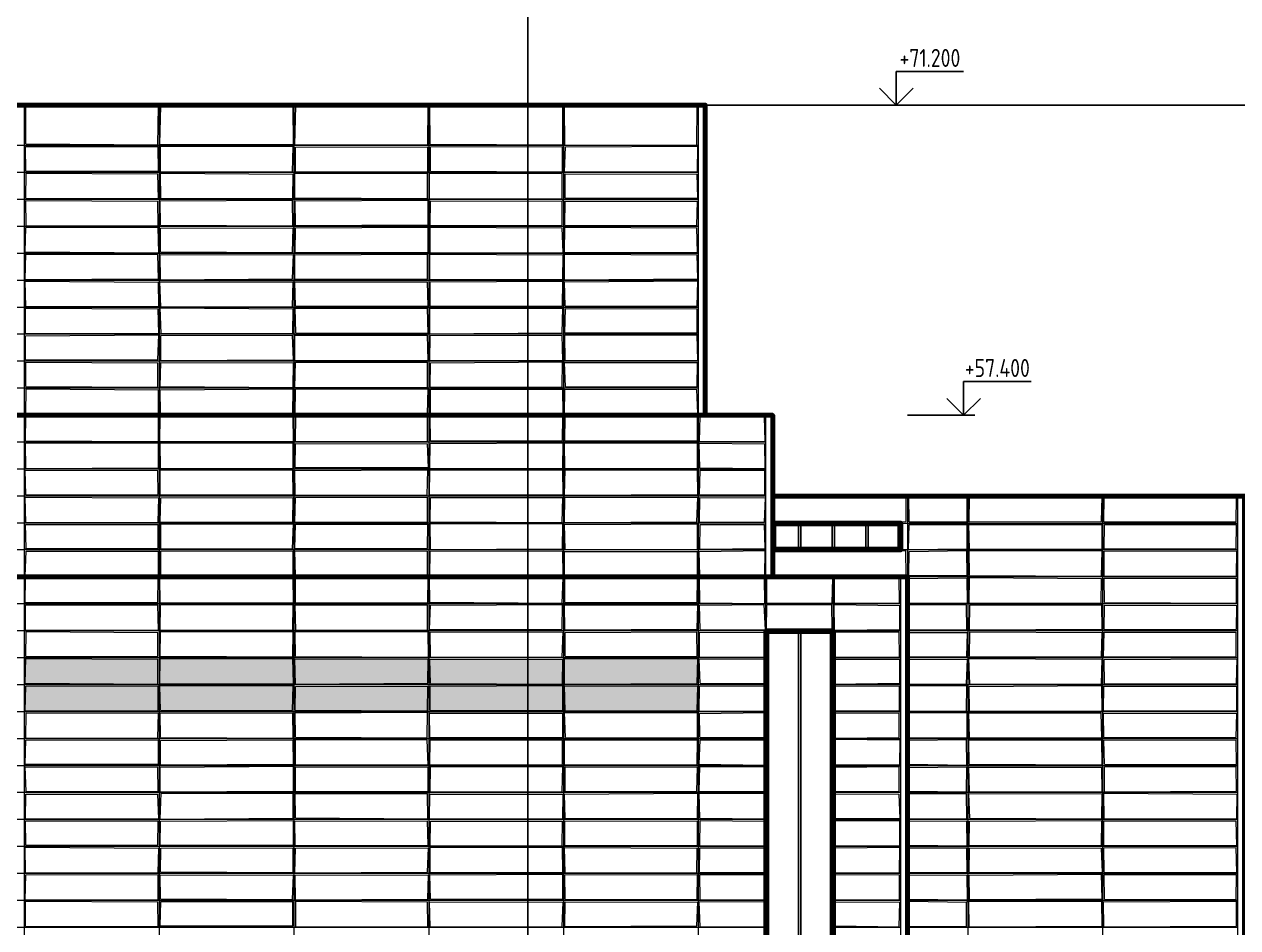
# Model space of a CAD drawing. Extents: x -50000 to 1632000, y -47600 to 308800.
# Drawn here: x 263987 to 318000, y 34587 to 74800 of the extents above; entities that cross this region are included whole.
import ezdxf
from ezdxf.enums import TextEntityAlignment as Align

# ---------------------------------------------------------------- set-up
doc = ezdxf.new("R2010")
doc.units = 0
doc.header["$MEASUREMENT"] = 0
doc.layers.get('Defpoints').update_dxf_attribs({"color": 6})
doc.layers.add('2', color=7, linetype='Continuous')
doc.styles.get("Standard").update_dxf_attribs({"font": 'isocpeur.ttf'})

msp = doc.modelspace()

# ---------------------------------------------------------------- hatches: boundary and pattern name
at = {"layer": '2', "linetype": 'Continuous'}
h = msp.add_hatch(color=251, dxfattribs=at)
h.dxf.hatch_style = 1
h.paths.add_polyline_path([(269927.4, 46534.4), (264050, 46572.5), (264034.2, 45465.4), (269928.1, 45431)])
h = msp.add_hatch(color=251, dxfattribs=at)
h.dxf.hatch_style = 1
h.paths.add_polyline_path([(275947.8, 46569.9), (270037.5, 46572.4), (270028, 45452.2), (275972.3, 45445)])
h = msp.add_hatch(color=251, dxfattribs=at)
h.dxf.hatch_style = 1
h.paths.add_polyline_path([(281961.6, 46561.1), (276034.5, 46541), (276060.4, 45427.8), (281954.8, 45470.8)])
h = msp.add_hatch(color=251, dxfattribs=at)
h.dxf.hatch_style = 1
h.paths.add_polyline_path([(287961.2, 46535.2), (282046.3, 46526), (282067.9, 45458.7), (287941.5, 45431.5)])
h = msp.add_hatch(color=251, dxfattribs=at)
h.dxf.hatch_style = 1
h.paths.add_polyline_path([(293972.8, 46572.2), (288026.3, 46558.4), (288029.2, 45426), (293939.2, 45461.5)])
h = msp.add_hatch(color=251, dxfattribs=at)
h.dxf.hatch_style = 1
h.paths.add_polyline_path([(287954, 45370.8), (282060.7, 45334.6), (282054.3, 44272.1), (287963.3, 44256.6)])
h = msp.add_hatch(color=251, dxfattribs=at)
h.dxf.hatch_style = 1
h.paths.add_polyline_path([(269950.4, 45347.2), (264051.5, 45332.7), (264025.8, 44247.2), (269941.3, 44255.9)])
h = msp.add_hatch(color=251, dxfattribs=at)
h.dxf.hatch_style = 1
h.paths.add_polyline_path([(275962.3, 45362.3), (270026.2, 45361.1), (270051.3, 44269.3), (275928, 44261.4)])
h = msp.add_hatch(color=251, dxfattribs=at)
h.dxf.hatch_style = 1
h.paths.add_polyline_path([(281946.6, 45342.8), (276053.5, 45330.5), (276052.4, 44268.3), (281932.9, 44236.9)])
h = msp.add_hatch(color=251, dxfattribs=at)
h.dxf.hatch_style = 1
h.paths.add_polyline_path([(293966.3, 45340.8), (288038.9, 45358.8), (288067.9, 44246.6), (293932.1, 44256.7)])

# ---------------------------------------------------------------- linework, layer by layer
for p, q in [((302800, 72700), (305800, 72700)), ((302800, 72700), (302800, 71200)), ((302050, 71950), (302800, 71200)), ((302800, 71200), (303550, 71950)), ((294300, 71200), (294300, 57400)), ((300300, 71200), (303300, 71200)), ((305800, 58900), (308800, 58900)), ((305800, 58900), (305800, 57400)), ((305050, 58150), (305800, 57400)), ((305800, 57400), (306550, 58150)), ((303300, 57400), (306300, 57400))]:
    msp.add_line(p, q, dxfattribs=at)
at = {"layer": '2', "color": 8, "linetype": 'Continuous', "lineweight": 13}
for p, q in [((294000, 71200), (234000, 71200)), ((264000, 1000), (264000, 71200)), ((270000, 15400), (270000, 71200)), ((276000, 15400), (276000, 71200)), ((282000, 71200), (282000, 15400)), ((288000, 15400), (288000, 71200)), ((294000, 15400), (294000, 71200)), ((294000, 69400), (150000, 69400)), ((294000, 68200), (150000, 68200)), ((294000, 67000), (150000, 67000)), ((294000, 65800), (234336.3, 65800)), ((294000, 64600), (234300, 64600)), ((294000, 63400), (234300, 63400)), ((294000, 62200), (234300, 62200)), ((294000, 61000), (234300, 61000)), ((294000, 59800), (234300, 59800)), ((294000, 58600), (234300, 58600)), ((297000, 11800), (297000, 57400)), ((297000, 56200), (240300, 56200)), ((297000, 55000), (240300, 55000)), ((297000, 53800), (240300, 53800)), ((303300, 53800), (303300, 50200)), ((318000, 53800), (303300, 53800)), ((306000, 1000), (306000, 53800)), ((312000, 1000), (312000, 53800)), ((318000, 1000), (318000, 53800)), ((297000, 52600), (240300, 52600)), ((303000, 52600), (318000, 52600)), ((297000, 51400), (240300, 51400)), ((318000, 51400), (303000, 51400)), ((303000, 50200), (141000, 50200)), ((300000, 11800), (300000, 50200)), ((303000, 11800), (303000, 50200)), ((318000, 50200), (303300, 50200)), ((303000, 49000), (150000, 49000)), ((318000, 49000), (303300, 49000)), ((303000, 47800), (150000, 47800)), ((318000, 47800), (303300, 47800)), ((297000, 46600), (150000, 46600)), ((303000, 46600), (300000, 46600)), ((318000, 46600), (303300, 46600)), ((297000, 45400), (150000, 45400)), ((303000, 45400), (300000, 45400)), ((318000, 45400), (303300, 45400)), ((297000, 44200), (150000, 44200)), ((303000, 44200), (300000, 44200)), ((318000, 44200), (303300, 44200)), ((297000, 43000), (150000, 43000)), ((303000, 43000), (300000, 43000)), ((318000, 43000), (303300, 43000)), ((297000, 41800), (150000, 41800)), ((300000, 41800), (303000, 41800)), ((318000, 41800), (303300, 41800)), ((297000, 40600), (150000, 40600)), ((303000, 40600), (300000, 40600)), ((318000, 40600), (303300, 40600)), ((297000, 39400), (150000, 39400)), ((303000, 39400), (300000, 39400)), ((318000, 39400), (303300, 39400)), ((297000, 38200), (150000, 38200)), ((303000, 38200), (300000, 38200)), ((318000, 38200), (303300, 38200)), ((297000, 37000), (150000, 37000)), ((303000, 37000), (300000, 37000)), ((318000, 37000), (303300, 37000)), ((297000, 35800), (150000, 35800)), ((303000, 35800), (300000, 35800)), ((318000, 35800), (303300, 35800)), ((297000, 34600), (150000, 34600)), ((303000, 34600), (300000, 34600)), ((318000, 34600), (303300, 34600))]:
    msp.add_line(p, q, dxfattribs=at)
at = {"layer": '2', "color": 8, "linetype": 'Continuous', "lineweight": 9}
for p, q in [((264053.6, 71134.6), (269966, 71161.5)), ((264054.9, 69472.6), (264053.6, 71134.6)), ((269934.3, 69430), (269966, 71161.5)), ((270027.9, 69459.3), (270071.3, 71170.2)), ((270071.3, 71170.2), (275960.9, 71147.6)), ((275968.7, 69451.3), (275960.9, 71147.6)), ((276035.1, 69437.2), (276068.3, 71165.6)), ((276068.3, 71165.6), (281968.5, 71161.9)), ((281947.9, 69446.2), (281968.5, 71161.9)), ((282043.8, 71137.5), (287964.8, 71156.5)), ((282051.4, 69470.2), (282043.8, 71137.5)), ((287961.6, 69437.6), (287964.8, 71156.5)), ((288030.2, 71139.4), (293945.2, 71165.1)), ((288048.6, 69427.9), (288030.2, 71139.4)), ((293926.2, 69426.3), (293945.2, 71165.1)), ((264038.7, 69353), (269953.3, 69366.4)), ((264055.7, 68263), (264038.7, 69353)), ((264054.9, 69472.6), (269934.3, 69430)), ((269964.6, 68269.9), (269953.3, 69366.4)), ((270027.9, 69459.3), (275968.7, 69451.3)), ((270049.9, 69370.6), (275961.4, 69365.8)), ((270053.7, 68233.3), (270049.9, 69370.6)), ((275929.1, 68236.8), (275961.4, 69365.8)), ((276035.1, 69437.2), (281947.9, 69446.2)), ((276057.5, 68245.2), (276061.5, 69335.2)), ((276061.5, 69335.2), (281943.2, 69345)), ((281954.6, 68234), (281943.2, 69345)), ((282051.4, 69470.2), (287961.6, 69437.6)), ((282064.6, 69339.8), (287950.2, 69358.2)), ((282068.1, 68257.5), (282064.6, 69339.8)), ((287937.9, 68231.4), (287950.2, 69358.2)), ((288037.4, 68232.7), (288073.1, 69347.4)), ((288048.6, 69427.9), (293926.2, 69426.3)), ((288073.1, 69347.4), (293971.9, 69373.3)), ((293949, 68225.5), (293971.9, 69373.3)), ((264052.5, 67066.7), (264068.9, 68174.2)), ((264055.7, 68263), (269964.6, 68269.9)), ((264068.9, 68174.2), (269939.1, 68141.7)), ((269966.7, 67049.9), (269939.1, 68141.7)), ((270053.3, 68171.7), (275955.1, 68128.1)), ((270064.8, 67049.2), (270053.3, 68171.7)), ((270053.7, 68233.3), (275929.1, 68236.8)), ((275937.7, 67039.7), (275955.1, 68128.1)), ((276032, 68150.7), (281930, 68174.1)), ((276032.6, 67068.7), (276032, 68150.7)), ((276057.5, 68245.2), (281954.6, 68234)), ((281942.5, 67045.3), (281930, 68174.1)), ((282025.3, 68157.9), (287935.8, 68167)), ((282027.1, 67032.1), (282025.3, 68157.9)), ((282068.1, 68257.5), (287937.9, 68231.4)), ((287933, 67044.7), (287935.8, 68167)), ((288037.4, 68232.7), (293949, 68225.5)), ((288066.3, 67056.8), (288068.1, 68145.9)), ((288068.1, 68145.9), (293941.5, 68126.8)), ((293964.4, 67068.9), (293941.5, 68126.8)), ((264052.5, 67066.7), (269966.7, 67049.9)), ((270064.8, 67049.2), (275937.7, 67039.7)), ((276032.6, 67068.7), (281942.5, 67045.3)), ((282027.1, 67032.1), (287933, 67044.7)), ((288000, 67000), (287928.8, 66926.4)), ((288066.3, 67056.8), (293964.4, 67068.9)), ((264053.9, 66952.2), (269933.9, 66928.8)), ((264064.4, 65836.9), (264053.9, 66952.2)), ((269953.1, 65829.5), (269933.9, 66928.8)), ((270037.6, 66941.9), (275927.5, 66964.1)), ((270051.8, 65851.3), (270037.6, 66941.9)), ((275938.4, 65826.4), (275927.5, 66964.1)), ((276043, 66946.1), (281964.8, 66969.1)), ((276060, 65840.2), (276043, 66946.1)), ((281969.3, 65874.4), (281964.8, 66969.1)), ((282051.5, 65842.6), (282069, 66943.1)), ((282069, 66943.1), (287928.8, 66926.4)), ((287925.3, 65863.3), (287928.8, 66926.4)), ((288044, 65853.7), (288067.3, 66926.1)), ((288067.3, 66926.1), (293960.5, 66930.1)), ((293929.5, 65849.5), (293960.5, 66930.1)), ((264033.8, 64672), (264056.8, 65760)), ((264056.8, 65760), (269942.4, 65770.7)), ((264064.4, 65836.9), (269953.1, 65829.5)), ((269972.7, 64629.6), (269942.4, 65770.7)), ((270047.6, 64664.2), (270052.7, 65731)), ((270051.8, 65851.3), (275938.4, 65826.4)), ((270052.7, 65731), (275962.3, 65740.9)), ((275927.2, 64648.2), (275962.3, 65740.9)), ((276049.9, 64635.2), (276059.1, 65744.1)), ((276059.1, 65744.1), (281971.6, 65762.5)), ((276060, 65840.2), (281969.3, 65874.4)), ((281964.6, 64637.9), (281971.6, 65762.5)), ((282047.6, 64631.8), (282053.1, 65774.2)), ((282051.5, 65842.6), (287925.3, 65863.3)), ((282053.1, 65774.2), (287927.7, 65740.8)), ((287970.1, 64641.4), (287927.7, 65740.8)), ((288034.8, 64637.6), (288054.4, 65772)), ((288044, 65853.7), (293929.5, 65849.5)), ((288054.4, 65772), (293927.4, 65744.9)), ((293946.3, 64645.3), (293927.4, 65744.9)), ((264025.1, 63434.4), (264054.2, 64571.1)), ((264033.8, 64672), (269972.7, 64629.6)), ((264054.2, 64571.1), (269927, 64558.9)), ((269960.5, 63465.8), (269927, 64558.9)), ((270034.3, 64535.1), (275964.4, 64549.8)), ((270056.9, 63427.8), (270034.3, 64535.1)), ((270047.6, 64664.2), (275927.2, 64648.2)), ((275934, 63467.7), (275964.4, 64549.8)), ((276028.2, 64539.5), (281938.5, 64562.4)), ((276030.6, 63460.9), (276028.2, 64539.5)), ((276049.9, 64635.2), (281964.6, 64637.9)), ((281929.2, 63460.8), (281938.5, 64562.4)), ((282032.4, 63440.7), (282034, 64567.3)), ((282034, 64567.3), (287967.3, 64544.8)), ((282047.6, 64631.8), (287970.1, 64641.4)), ((287952.4, 63434.2), (287967.3, 64544.8)), ((288034.8, 64637.6), (293946.3, 64645.3)), ((288038, 64563.6), (293944.2, 64536.6)), ((288040, 63426.5), (288038, 64563.6)), ((293971.4, 63462.6), (293944.2, 64536.6)), ((264025.1, 63434.4), (269960.5, 63465.8)), ((264031.9, 63368.3), (269962.9, 63325.7)), ((264055.2, 62243.2), (264031.9, 63368.3)), ((269975, 62253), (269962.9, 63325.7)), ((270028, 63328.5), (275954.1, 63331.9)), ((270068.8, 62229.2), (270028, 63328.5)), ((270056.9, 63427.8), (275934, 63467.7)), ((275927.1, 62239.9), (275954.1, 63331.9)), ((276030.6, 63460.9), (281929.2, 63460.8)), ((276031.6, 63337.1), (281933.8, 63342.5)), ((276060.9, 62248.3), (276031.6, 63337.1)), ((281972.1, 62258.1), (281933.8, 63342.5)), ((282032.4, 63440.7), (287952.4, 63434.2)), ((282049.8, 63334.2), (287957, 63371.2)), ((282050.5, 62248.4), (282049.8, 63334.2)), ((287942.7, 62253.8), (287957, 63371.2)), ((288032.8, 63328.9), (293974.8, 63374.2)), ((288062.3, 62262.8), (288032.8, 63328.9)), ((288040, 63426.5), (293971.4, 63462.6)), ((293938.3, 62258), (293974.8, 63374.2)), ((264035.9, 61049.3), (264047.9, 62158.7)), ((264047.9, 62158.7), (269941.7, 62134.7)), ((264055.2, 62243.2), (269975, 62253)), ((269971.1, 61035.6), (269941.7, 62134.7)), ((270040.8, 62174.1), (275956.1, 62134.7)), ((270073.8, 61030), (270040.8, 62174.1)), ((270068.8, 62229.2), (275927.1, 62239.9)), ((275940.3, 61055.3), (275956.1, 62134.7)), ((276039, 62170.1), (281940.6, 62167.7)), ((276074.7, 61063.8), (276039, 62170.1)), ((276060.9, 62248.3), (281972.1, 62258.1)), ((281964.5, 61056.2), (281940.6, 62167.7)), ((282034.5, 62162.3), (287956.8, 62168.5)), ((282039.2, 61027.4), (282034.5, 62162.3)), ((282050.5, 62248.4), (287942.7, 62253.8)), ((287926.8, 61059.8), (287956.8, 62168.5)), ((288051.9, 61067), (288071.6, 62142.8)), ((288062.3, 62262.8), (293938.3, 62258)), ((288071.6, 62142.8), (293936.9, 62129.1)), ((293931.5, 61067.6), (293936.9, 62129.1)), ((264035.9, 61049.3), (269971.1, 61035.6)), ((270073.8, 61030), (275940.3, 61055.3)), ((276074.7, 61063.8), (281964.5, 61056.2)), ((282039.2, 61027.4), (287926.8, 61059.8)), ((288051.9, 61067), (293931.5, 61067.6)), ((264043.4, 59862.8), (264045.1, 60935.2)), ((264045.1, 60935.2), (269971.6, 60973.5)), ((269938.3, 59860.1), (269971.6, 60973.5)), ((270058.7, 59833.7), (270072.2, 60949.1)), ((270072.2, 60949.1), (275930.7, 60960.2)), ((275970.4, 59857), (275930.7, 60960.2)), ((276031.6, 59843.2), (276031.7, 60961.6)), ((276031.7, 60961.6), (281942.7, 60955.3)), ((281962.1, 59840.2), (281942.7, 60955.3)), ((282041.8, 59836.1), (282060.2, 60950.7)), ((282060.2, 60950.7), (287933.5, 60956.4)), ((287953.7, 59830.9), (287933.5, 60956.4)), ((288044.6, 60963.4), (293943.9, 60973.2)), ((288063.9, 59840.2), (288044.6, 60963.4)), ((293961.5, 59829.7), (293943.9, 60973.2)), ((264043.4, 59862.8), (269938.3, 59860.1)), ((264051.1, 58670.5), (264055.5, 59761.2)), ((264055.5, 59761.2), (269933, 59736.9)), ((269927.9, 58645.9), (269933, 59736.9)), ((270031.1, 58671.1), (270071.4, 59749.9)), ((270058.7, 59833.7), (275970.4, 59857)), ((270071.4, 59749.9), (275966.6, 59728)), ((275955.8, 58628.9), (275966.6, 59728)), ((276029.1, 58644.7), (276061.7, 59755.8)), ((276031.6, 59843.2), (281962.1, 59840.2)), ((276061.7, 59755.8), (281928.3, 59756)), ((281938.4, 58639), (281928.3, 59756)), ((282041.8, 59836.1), (287953.7, 59830.9)), ((282060.9, 58663.8), (282065.9, 59725.5)), ((282065.9, 59725.5), (287948.5, 59768)), ((287931.4, 58652), (287948.5, 59768)), ((288038.1, 59741.4), (293960, 59747.4)), ((288070.8, 58656.5), (288038.1, 59741.4)), ((288063.9, 59840.2), (293961.5, 59829.7)), ((293940.3, 58655.7), (293960, 59747.4)), ((264051.1, 58670.5), (269927.9, 58645.9)), ((264062.8, 57465.6), (264071.7, 58573.3)), ((264071.7, 58573.3), (269961.6, 58531.7)), ((269966.5, 57435.1), (269961.6, 58531.7)), ((270031.1, 58671.1), (275955.8, 58628.9)), ((270042.4, 58529.8), (275957.5, 58572.1)), ((270047.5, 57469.3), (270042.4, 58529.8)), ((275937.8, 57464.5), (275957.5, 58572.1)), ((276029.1, 58644.7), (281938.4, 58639)), ((276052.6, 57427.2), (276055.6, 58557.4)), ((276055.6, 58557.4), (281967.6, 58573.5)), ((281934, 57454.1), (281967.6, 58573.5)), ((282060.9, 58663.8), (287931.4, 58652)), ((282064.2, 57443.4), (282071.3, 58555.3)), ((282071.3, 58555.3), (287960.4, 58556.1)), ((287967.6, 57462.4), (287960.4, 58556.1)), ((288039.4, 57435.9), (288054.5, 58551.5)), ((288054.5, 58551.5), (293928.1, 58540.7)), ((288070.8, 58656.5), (293940.3, 58655.7)), ((293973, 57474.9), (293928.1, 58540.7)), ((264044.6, 56256), (264064.2, 57365.6)), ((264062.8, 57465.6), (269966.5, 57435.1)), ((264064.2, 57365.6), (269958.7, 57339.1)), ((269959.1, 56234.8), (269958.7, 57339.1)), ((270028.7, 56234.1), (270034.8, 57344)), ((270034.8, 57344), (275958.4, 57354.5)), ((270047.5, 57469.3), (275937.8, 57464.5)), ((275964.5, 56249.8), (275958.4, 57354.5)), ((276052.6, 57427.2), (281934, 57454.1)), ((276066.8, 56233.4), (276074, 57364.5)), ((276074, 57364.5), (281941, 57338.1)), ((281937.2, 56242), (281941, 57338.1)), ((282059.6, 57349.8), (287965.8, 57339.3)), ((282063.1, 56264.7), (282059.6, 57349.8)), ((282064.2, 57443.4), (287967.6, 57462.4)), ((287940.1, 56268.4), (287965.8, 57339.3)), ((288039.4, 57435.9), (293973, 57474.9)), ((288041.5, 56265.2), (288063.2, 57342.7)), ((288063.2, 57342.7), (293952.9, 57338.1)), ((293956.6, 56255.4), (293952.9, 57338.1)), ((294044.6, 56234.4), (294072.2, 57360.2)), ((294072.2, 57360.2), (296941.6, 57333.5)), ((296968.7, 56246.4), (296941.6, 57333.5)), ((264044.6, 56256), (269959.1, 56234.8)), ((270028.7, 56234.1), (275964.5, 56249.8)), ((276066.8, 56233.4), (281937.2, 56242)), ((282063.1, 56264.7), (287940.1, 56268.4)), ((288041.5, 56265.2), (293956.6, 56255.4)), ((294044.6, 56234.4), (296968.7, 56246.4)), ((264042.5, 56152.6), (269960.3, 56172.4)), ((264060.9, 55025.5), (264042.5, 56152.6)), ((269961, 55064.5), (269960.3, 56172.4)), ((270034.2, 56158.2), (275950.4, 56166.9)), ((270046.4, 55025.3), (270034.2, 56158.2)), ((275958.3, 55036.4), (275950.4, 56166.9)), ((276042.2, 55072.9), (276062, 56137.4)), ((276062, 56137.4), (281938.4, 56125.4)), ((281972.9, 55064.8), (281938.4, 56125.4)), ((282046.3, 55041.8), (282047.3, 56136.2)), ((282047.3, 56136.2), (287969.6, 56164.5)), ((287953.9, 55034.2), (287969.6, 56164.5)), ((288037.1, 56157.2), (293948.4, 56166.4)), ((288053.7, 55026.3), (288037.1, 56157.2)), ((293948.9, 55040.6), (293948.4, 56166.4)), ((294034.2, 56161.5), (296947.5, 56130.6)), ((294060.2, 55051.5), (294034.2, 56161.5)), ((296966.4, 55026.7), (296947.5, 56130.6)), ((264031.8, 54958.2), (269938.5, 54931.6)), ((264057.2, 53849.8), (264031.8, 54958.2)), ((264060.9, 55025.5), (269961, 55064.5)), ((269944.8, 53868), (269938.5, 54931.6)), ((270033.2, 54971.9), (275946.4, 54946.7)), ((270034.4, 53854.7), (270033.2, 54971.9)), ((270046.4, 55025.3), (275958.3, 55036.4)), ((275962.1, 53851.4), (275946.4, 54946.7)), ((276034.6, 54939.5), (281954.9, 54972.9)), ((276046.2, 53847.9), (276034.6, 54939.5)), ((276042.2, 55072.9), (281972.9, 55064.8)), ((281927.3, 53841.2), (281954.9, 54972.9)), ((282030.8, 53852.8), (282041, 54947.6)), ((282041, 54947.6), (287960.6, 54962.8)), ((282046.3, 55041.8), (287953.9, 55034.2)), ((287968.4, 53864.9), (287960.6, 54962.8)), ((288035.3, 53836.4), (288061.8, 54970.1)), ((288053.7, 55026.3), (293948.9, 55040.6)), ((288061.8, 54970.1), (293951, 54970.6)), ((293966.8, 53864.2), (293951, 54970.6)), ((294045.7, 53864.6), (294066.2, 54957)), ((294060.2, 55051.5), (296966.4, 55026.7)), ((294066.2, 54957), (296955.8, 54949.5)), ((296952, 53860.6), (296955.8, 54949.5)), ((264031.9, 53753.4), (269971, 53727.4)), ((264053.2, 52626.8), (264031.9, 53753.4)), ((264057.2, 53849.8), (269944.8, 53868)), ((269941, 52639.8), (269971, 53727.4)), ((270034.4, 53854.7), (275962.1, 53851.4)), ((270035.7, 52654.7), (270063.5, 53727)), ((270063.5, 53727), (275961.6, 53740.2)), ((275948.1, 52640.6), (275961.6, 53740.2)), ((276035, 52640.6), (276064.8, 53730.3)), ((276046.2, 53847.9), (281927.3, 53841.2)), ((276064.8, 53730.3), (281928.5, 53757.6)), ((281935.4, 52637.1), (281928.5, 53757.6)), ((282030.8, 53852.8), (287968.4, 53864.9)), ((282048.5, 52652.1), (282069.3, 53730.6)), ((282069.3, 53730.6), (287960.6, 53733)), ((287935, 52631.1), (287960.6, 53733)), ((288026.5, 52625.2), (288042.1, 53755.3)), ((288035.3, 53836.4), (293966.8, 53864.2)), ((288042.1, 53755.3), (293961.4, 53729.9)), ((293927.8, 52652), (293961.4, 53729.9)), ((294037.8, 52636.7), (294059.6, 53737.2)), ((294045.7, 53864.6), (296952, 53860.6)), ((294059.6, 53737.2), (296974.4, 53726.2)), ((296936.6, 52646.3), (296974.4, 53726.2)), ((297347.2, 53772.3), (303244.1, 53753.5)), ((303239.7, 52671.8), (303244.1, 53753.5)), ((303360.6, 53764.7), (305957.1, 53750.1)), ((303368.6, 52660.3), (303360.6, 53764.7)), ((305963.8, 52649.1), (305957.1, 53750.1)), ((306044.8, 52654.9), (306067.8, 53768.9)), ((306067.8, 53768.9), (311959.1, 53769.9)), ((311933.9, 52674.3), (311959.1, 53769.9)), ((312046.4, 52660.2), (312062.2, 53767.1)), ((312062.2, 53767.1), (317944.4, 53734.7)), ((317936.8, 52646.7), (317944.4, 53734.7)), ((264044.2, 52538.9), (269942.6, 52533.9)), ((264074.5, 51474.5), (264044.2, 52538.9)), ((264053.2, 52626.8), (269941, 52639.8)), ((269952.2, 51461.3), (269942.6, 52533.9)), ((270035.7, 52654.7), (275948.1, 52640.6)), ((270064.6, 51445.5), (270067.4, 52569.7)), ((270067.4, 52569.7), (275973.7, 52566.2)), ((275929.6, 51457), (275973.7, 52566.2)), ((276034.7, 51466.4), (276066.4, 52544.1)), ((276035, 52640.6), (281935.4, 52637.1)), ((276066.4, 52544.1), (281946.7, 52549.6)), ((281929.9, 51461.5), (281946.7, 52549.6)), ((282048.5, 52652.1), (287935, 52631.1)), ((282058.7, 52572.4), (287960.4, 52564)), ((282067.9, 51425.3), (282058.7, 52572.4)), ((287942.7, 51452.7), (287960.4, 52564)), ((288026.5, 52625.2), (293927.8, 52652)), ((288038.2, 52533.6), (293959.7, 52567.6)), ((288070.6, 51425.4), (288038.2, 52533.6)), ((293955.1, 51427.9), (293959.7, 52567.6)), ((294037.8, 52636.7), (296936.6, 52646.3)), ((294058.7, 51441), (294067.7, 52539.5)), ((294067.7, 52539.5), (296932.1, 52533)), ((296960.4, 51459.7), (296932.1, 52533)), ((297336, 52631.3), (303239.7, 52671.8)), ((303343.6, 51427.9), (303368.7, 52528.1)), ((303368.6, 52660.3), (305963.8, 52649.1)), ((303368.7, 52528.1), (305956.7, 52541.2)), ((305950.2, 51452.4), (305956.7, 52541.2)), ((306032.5, 52533.9), (311963.8, 52531.8)), ((306067.2, 51437.9), (306032.5, 52533.9)), ((306044.8, 52654.9), (311933.9, 52674.3)), ((311972.8, 51435.3), (311963.8, 52531.8)), ((312046.4, 52660.2), (317936.8, 52646.7)), ((312062.2, 51444.4), (312065.4, 52535.1)), ((312065.4, 52535.1), (317946.1, 52527.6)), ((317930.2, 51457.6), (317946.1, 52527.6)), ((264000, 51400), (264074.5, 51474.5)), ((264033.1, 50239.8), (264066.3, 51348.9)), ((264066.3, 51348.9), (269955.4, 51346.5)), ((264074.5, 51474.5), (269952.2, 51461.3)), ((269968.7, 50272.3), (269955.4, 51346.5)), ((270064.6, 51445.5), (275929.6, 51457)), ((270065.5, 51353.6), (275949.4, 51360.7)), ((270070.2, 50258.6), (270065.5, 51353.6)), ((275950.1, 50271.2), (275949.4, 51360.7)), ((276027.8, 51368.9), (281938.3, 51353.8)), ((276060.7, 50249.5), (276027.8, 51368.9)), ((276034.7, 51466.4), (281929.9, 51461.5)), ((281932.3, 50253.3), (281938.3, 51353.8)), ((282037, 50236.1), (282050.5, 51349.8)), ((282050.5, 51349.8), (287957.8, 51360.3)), ((282067.9, 51425.3), (287942.7, 51452.7)), ((287969.4, 50246.6), (287957.8, 51360.3)), ((288035.7, 50273.2), (288039.3, 51328.6)), ((288039.3, 51328.6), (293949.7, 51330.5)), ((288070.6, 51425.4), (293955.1, 51427.9)), ((293959.1, 50259.9), (293949.7, 51330.5)), ((294033.4, 51336.8), (296962.6, 51374.9)), ((294055.1, 50247.4), (294033.4, 51336.8)), ((294058.7, 51441), (296960.4, 51459.7)), ((296950.6, 50248.8), (296962.6, 51374.9)), ((297360.6, 51340.7), (303230.9, 51374.5)), ((303239.4, 50253.3), (303230.9, 51374.5)), ((303343.6, 51427.9), (305950.2, 51452.4)), ((303362, 50259.3), (303370.7, 51329.9)), ((303370.7, 51329.9), (305945.6, 51370.6)), ((305952.4, 50271.2), (305945.6, 51370.6)), ((306052.1, 51372), (311970.2, 51357.6)), ((306054.9, 50265.3), (306052.1, 51372)), ((306067.2, 51437.9), (311972.8, 51435.3)), ((311941.4, 50229.3), (311970.2, 51357.6)), ((312058.1, 50231.9), (312061.3, 51354.9)), ((312061.3, 51354.9), (317959.8, 51360.3)), ((312062.2, 51444.4), (317930.2, 51457.6)), ((317945.4, 50255.3), (317959.8, 51360.3)), ((264033.1, 50239.8), (269968.7, 50272.3)), ((270070.2, 50258.6), (275950.1, 50271.2)), ((276060.7, 50249.5), (281932.3, 50253.3)), ((282037, 50236.1), (287969.4, 50246.6)), ((288035.7, 50273.2), (293959.1, 50259.9)), ((294055.1, 50247.4), (296950.6, 50248.8)), ((297356.8, 50236.7), (303239.4, 50253.3)), ((303362, 50259.3), (305952.4, 50271.2)), ((306054.9, 50265.3), (311941.4, 50229.3)), ((312058.1, 50231.9), (317945.4, 50255.3)), ((264033, 49069.3), (264047.8, 50127.6)), ((264047.8, 50127.6), (269952.7, 50155)), ((269939.7, 49069.1), (269952.7, 50155)), ((270027.1, 50162), (275950.7, 50171.9)), ((270040.3, 49044), (270027.1, 50162)), ((275967.8, 49059), (275950.7, 50171.9)), ((276052.8, 50136.6), (281958.4, 50169.4)), ((276054.2, 49052.5), (276052.8, 50136.6)), ((281952.4, 49065.2), (281958.4, 50169.4)), ((282026.2, 50160.3), (287968.2, 50156)), ((282042.1, 49073.5), (282026.2, 50160.3)), ((287933.8, 49039.9), (287968.2, 50156)), ((288046.5, 49064.4), (288049.9, 50164.8)), ((288049.9, 50164.8), (293949.1, 50164)), ((293936.3, 49069.3), (293949.1, 50164)), ((294035.3, 50167.5), (296930.5, 50171.3)), ((294059.2, 49052.8), (294035.3, 50167.5)), ((296945.6, 49025.7), (296930.5, 50171.3)), ((297038.9, 50132.3), (299970.8, 50161.9)), ((297045.3, 49042.4), (297038.9, 50132.3)), ((299942.7, 49040.4), (299970.8, 50161.9)), ((300049.6, 49038.1), (300058.1, 50147.8)), ((300058.1, 50147.8), (302930.5, 50169.9)), ((302946.8, 49027.2), (302930.5, 50169.9)), ((303344.4, 50133.6), (305955.6, 50155.2)), ((305969.5, 49035.8), (305955.6, 50155.2)), ((306043.7, 49051.6), (306065.6, 50172.1)), ((306065.6, 50172.1), (311942.6, 50137.9)), ((311926.3, 49032.5), (311942.6, 50137.9)), ((312054.3, 50139.6), (317946.2, 50153)), ((312068.6, 49069), (312054.3, 50139.6)), ((317940.9, 49036.5), (317946.2, 50153)), ((264033, 49069.3), (269939.7, 49069.1)), ((264039.9, 48960), (269937.2, 48960.6)), ((264045.8, 47845.3), (264039.9, 48960)), ((269967.5, 47833), (269937.2, 48960.6)), ((270032.2, 47828), (270046.5, 48959.3)), ((270040.3, 49044), (275967.8, 49059)), ((270046.5, 48959.3), (275955.6, 48972.4)), ((275937.4, 47840.9), (275955.6, 48972.4)), ((276050.5, 48952.1), (281936.3, 48963.8)), ((276072.3, 47835.4), (276050.5, 48952.1)), ((276054.2, 49052.5), (281952.4, 49065.2)), ((281933.1, 47841), (281936.3, 48963.8)), ((282031, 47861.9), (282068.3, 48949)), ((282042.1, 49073.5), (287933.8, 49039.9)), ((282068.3, 48949), (287945, 48970.6)), ((287933.8, 47873.3), (287945, 48970.6)), ((288032.8, 48963.9), (293968.7, 48965.1)), ((288042.9, 47839.4), (288032.8, 48963.9)), ((288046.5, 49064.4), (293936.3, 49069.3)), ((293931.5, 47873.1), (293968.7, 48965.1)), ((294035.9, 48939.4), (296926.4, 48973)), ((294071.7, 47865.5), (294035.9, 48939.4)), ((294059.2, 49052.8), (296945.6, 49025.7)), ((296974.6, 47850.3), (296926.4, 48973)), ((297031.7, 47848.9), (297037.4, 48962.5)), ((297037.4, 48962.5), (299937.7, 48967.1)), ((297045.3, 49042.4), (299942.7, 49040.4)), ((299941.8, 47873.2), (299937.7, 48967.1)), ((300030.3, 48971.9), (302954, 48929.7)), ((300058.3, 47838.3), (300030.3, 48971.9)), ((300049.6, 49038.1), (302946.8, 49027.2)), ((302957.9, 47868), (302954, 48929.7)), ((303347.8, 49028.3), (305969.5, 49035.8)), ((303371.4, 48972.4), (305928.7, 48953.1)), ((305947.3, 47839.9), (305928.7, 48953.1)), ((306043.7, 49051.6), (311926.3, 49032.5)), ((306056.4, 47846.7), (306070.6, 48965)), ((306070.6, 48965), (311949.5, 48951.9)), ((311970, 47869.9), (311949.5, 48951.9)), ((312062.2, 47866), (312066.4, 48941)), ((312066.4, 48941), (317958.3, 48936.9)), ((312068.6, 49069), (317940.9, 49036.5)), ((317942.7, 47868.9), (317958.3, 48936.9)), ((264045.8, 47845.3), (269967.5, 47833)), ((264063.7, 46659.6), (264066, 47766.4)), ((264066, 47766.4), (269936, 47728.8)), ((269938.9, 46670.8), (269936, 47728.8)), ((270030, 46670.7), (270054.4, 47774.7)), ((270032.2, 47828), (275937.4, 47840.9)), ((270054.4, 47774.7), (275954.7, 47755.5)), ((275941.6, 46641), (275954.7, 47755.5)), ((276044.1, 47760.2), (281963.9, 47772.4)), ((276061.6, 46665.1), (276044.1, 47760.2)), ((276072.3, 47835.4), (281933.1, 47841)), ((281973.1, 46631.5), (281963.9, 47772.4)), ((282031, 47861.9), (287933.8, 47873.3)), ((282048.3, 47736.6), (287970.9, 47757.2)), ((282061.8, 46633.6), (282048.3, 47736.6)), ((287927.7, 46626.4), (287970.9, 47757.2)), ((288042.9, 47839.4), (293931.5, 47873.1)), ((288058.7, 47726.4), (293925.8, 47763.7)), ((288062.9, 46674.1), (288058.7, 47726.4)), ((293937, 46658.5), (293925.8, 47763.7)), ((294000, 47800), (293931.5, 47873.1)), ((294038.2, 47742.8), (296926.5, 47732.6)), ((294047.1, 46635.3), (294038.2, 47742.8)), ((294071.7, 47865.5), (296974.6, 47850.3)), ((296945.5, 46636.4), (296926.5, 47732.6)), ((297031.7, 47848.9), (299941.8, 47873.2)), ((300057.4, 46634.1), (300062.7, 47753.9)), ((300058.3, 47838.3), (302957.9, 47868)), ((300062.7, 47753.9), (302935.8, 47752.9)), ((302941.2, 46634.1), (302935.8, 47752.9)), ((303342.3, 47734.9), (305974.1, 47733.9)), ((303352.8, 47868.1), (305947.3, 47839.9)), ((305937.9, 46647.1), (305974.1, 47733.9)), ((306056.4, 47846.7), (311970, 47869.9)), ((306065.3, 46662.6), (306069.2, 47753.8)), ((306069.2, 47753.8), (311968.7, 47725.4)), ((311935.4, 46650.3), (311968.7, 47725.4)), ((312031.3, 46644), (312047.8, 47741.4)), ((312047.8, 47741.4), (317927.1, 47744.1)), ((312062.2, 47866), (317942.7, 47868.9)), ((317933.9, 46644), (317927.1, 47744.1)), ((264063.7, 46659.6), (269938.9, 46670.8)), ((270030, 46670.7), (275941.6, 46641)), ((276061.6, 46665.1), (281973.1, 46631.5)), ((282061.8, 46633.6), (287927.7, 46626.4)), ((288062.9, 46674.1), (293937, 46658.5)), ((294032.3, 46534.9), (296964.2, 46562.1)), ((294074, 45466.5), (294032.3, 46534.9)), ((294047.1, 46635.3), (296945.5, 46636.4)), ((296965.8, 45454.6), (296964.2, 46562.1)), ((300025.1, 45428.3), (300072.1, 46547.4)), ((300057.4, 46634.1), (302941.2, 46634.1)), ((300072.1, 46547.4), (302961, 46544.2)), ((302963.6, 45469.6), (302961, 46544.2)), ((303370.1, 46530.6), (305968.9, 46536.4)), ((303371.1, 46664.1), (305937.9, 46647.1)), ((305930.3, 45448.6), (305968.9, 46536.4)), ((306035.7, 46568.2), (311970.3, 46537.7)), ((306072.2, 45445.9), (306035.7, 46568.2)), ((306065.3, 46662.6), (311935.4, 46650.3)), ((311930.1, 45435), (311970.3, 46537.7)), ((312031.3, 46644), (317933.9, 46644)), ((312057.4, 46526.7), (317969.7, 46554.2)), ((312068.1, 45449.2), (312057.4, 46526.7)), ((317948.6, 45437.2), (317969.7, 46554.2)), ((294074, 45466.5), (296965.8, 45454.6)), ((300025.1, 45428.3), (302963.6, 45469.6)), ((303366.1, 45427.6), (305930.3, 45448.6)), ((306072.2, 45445.9), (311930.1, 45435)), ((312068.1, 45449.2), (317948.6, 45437.2)), ((294025.9, 44228.8), (294037.5, 45344.4)), ((294037.5, 45344.4), (296925.7, 45348)), ((296933.9, 44227.2), (296925.7, 45348)), ((300033.4, 45344.2), (302939.5, 45361.3)), ((300055.8, 44236.6), (300033.4, 45344.2)), ((302946.3, 44247.2), (302939.5, 45361.3)), ((303369.9, 45350.2), (305936.7, 45366.7)), ((305930.5, 44228.8), (305936.7, 45366.7)), ((306044.3, 45330.2), (311951, 45364.6)), ((306061, 44227.3), (306044.3, 45330.2)), ((311960.8, 44225.5), (311951, 45364.6)), ((312030.5, 44243.2), (312040.7, 45340.4)), ((312040.7, 45340.4), (317966.2, 45335.6)), ((317957.7, 44242.5), (317966.2, 45335.6)), ((264054, 43028.5), (264066.2, 44158.7)), ((264066.2, 44158.7), (269959.7, 44138.1)), ((269936.5, 43033.2), (269959.7, 44138.1)), ((270031.3, 44132.3), (275939.5, 44155.5)), ((270049.3, 43053.6), (270031.3, 44132.3)), ((275955.9, 43027.3), (275939.5, 44155.5)), ((276043.3, 44158.2), (281934.4, 44174.5)), ((276061.7, 43073), (276043.3, 44158.2)), ((281925.8, 43037.7), (281934.4, 44174.5)), ((282028.3, 44138.6), (287961.9, 44143.5)), ((282033.4, 43064.4), (282028.3, 44138.6)), ((287954.1, 43058.2), (287961.9, 44143.5)), ((288040.4, 44166.6), (293959.1, 44157)), ((288074.3, 43053.1), (288040.4, 44166.6)), ((293956, 43041.1), (293959.1, 44157)), ((294025.9, 44228.8), (296933.9, 44227.2)), ((294039.2, 44128.6), (296945, 44168)), ((294054.2, 43067.7), (294039.2, 44128.6)), ((296938.3, 43052.4), (296945, 44168)), ((300032.9, 44143.7), (302933.1, 44149.9)), ((300072.4, 43026.9), (300032.9, 44143.7)), ((300055.8, 44236.6), (302946.3, 44247.2)), ((302926.3, 43049.7), (302933.1, 44149.9)), ((303351.3, 44226.1), (305930.5, 44228.8)), ((303357, 44150.7), (305954.3, 44163.8)), ((305953.9, 43043.1), (305954.3, 44163.8)), ((306027.7, 44155.1), (311926.9, 44147.6)), ((306057.8, 43034.9), (306027.7, 44155.1)), ((306061, 44227.3), (311960.8, 44225.5)), ((311950.8, 43055.3), (311926.9, 44147.6)), ((312027.5, 44128.1), (317955.1, 44132.7)), ((312032.9, 43055.2), (312027.5, 44128.1)), ((312030.5, 44243.2), (317957.7, 44242.5)), ((317936.3, 43047.4), (317955.1, 44132.7)), ((264032.5, 41865.6), (264062.5, 42934.1)), ((264054, 43028.5), (269936.5, 43033.2)), ((264062.5, 42934.1), (269960.6, 42943.8)), ((269962, 41864.8), (269960.6, 42943.8)), ((270047.1, 41831.4), (270056.6, 42925)), ((270049.3, 43053.6), (275955.9, 43027.3)), ((270056.6, 42925), (275959.8, 42954.8)), ((275967.5, 41863.2), (275959.8, 42954.8)), ((276061.4, 42965.5), (281925.4, 42945.9)), ((276061.6, 41840.5), (276061.4, 42965.5)), ((276061.7, 43073), (281925.8, 43037.7)), ((281960.3, 41838.5), (281925.4, 42945.9)), ((282033.4, 43064.4), (287954.1, 43058.2)), ((282038.9, 41843.5), (282057.7, 42951.7)), ((282057.7, 42951.7), (287943.9, 42948.3)), ((287952, 41852.2), (287943.9, 42948.3)), ((288029.1, 41836.8), (288032.7, 42948.5)), ((288032.7, 42948.5), (293948.8, 42951.2)), ((288074.3, 43053.1), (293956, 43041.1)), ((293934, 41850.8), (293948.8, 42951.2)), ((294033.6, 41862.4), (294072, 42948.2)), ((294054.2, 43067.7), (296938.3, 43052.4)), ((294072, 42948.2), (296968.4, 42954.8)), ((296939.1, 41829.7), (296968.4, 42954.8)), ((302968, 42931.1), (300031.4, 42957.9)), ((300031.4, 42957.9), (300072.1, 41856.4)), ((300072.4, 43026.9), (302926.3, 43049.7)), ((302961.6, 41836.3), (302968, 42931.1)), ((303345.3, 43033.4), (305953.9, 43043.1)), ((303361.6, 42940.7), (305930.8, 42967.3)), ((305939.3, 41829.2), (305930.8, 42967.3)), ((306029.3, 42950.7), (311946.3, 42945.8)), ((306043.2, 41867.2), (306029.3, 42950.7)), ((306057.8, 43034.9), (311950.8, 43055.3)), ((311960, 41836.8), (311946.3, 42945.8)), ((312032.9, 43055.2), (317936.3, 43047.4)), ((312039.7, 42930.1), (317930.8, 42946.1)), ((312072.6, 41865.8), (312039.7, 42930.1)), ((317945.9, 41847.7), (317930.8, 42946.1)), ((264027.2, 41749.5), (269933.6, 41734.1)), ((264071.2, 40645), (264027.2, 41749.5)), ((264032.5, 41865.6), (269962, 41864.8)), ((269941.8, 40643.9), (269933.6, 41734.1)), ((270031.3, 41737.5), (275971.6, 41773.2)), ((270041.7, 40629.3), (270031.3, 41737.5)), ((270047.1, 41831.4), (275967.5, 41863.2)), ((275971.7, 40669.1), (275971.6, 41773.2)), ((276053.6, 40651.3), (276059, 41752.2)), ((276059, 41752.2), (281969.8, 41729.9)), ((276061.6, 41840.5), (281960.3, 41838.5)), ((281972.3, 40650.9), (281969.8, 41729.9)), ((282038.9, 41843.5), (287952, 41852.2)), ((282052, 40651.4), (282072.9, 41758.5)), ((282072.9, 41758.5), (287959.3, 41761.5)), ((287936.2, 40640.8), (287959.3, 41761.5)), ((288029.1, 41836.8), (293934, 41850.8)), ((288059.6, 40654.1), (288063.9, 41747.9)), ((288063.9, 41747.9), (293950.8, 41734.4)), ((293927.3, 40649.7), (293950.8, 41734.4)), ((294031.4, 40664), (294059.4, 41765.7)), ((294033.6, 41862.4), (296939.1, 41829.7)), ((294059.4, 41765.7), (296946.1, 41752.8)), ((296934, 40644.9), (296946.1, 41752.8)), ((300036.3, 40651.9), (300046.1, 41729.4)), ((300046.1, 41729.4), (302931.7, 41758.8)), ((300072.1, 41856.4), (302961.6, 41836.3)), ((302931.3, 40657.4), (302931.7, 41758.8)), ((303349.3, 41867.6), (305939.3, 41829.2)), ((303365.8, 41726.2), (305948, 41741.9)), ((305930.6, 40634.6), (305948, 41741.9)), ((306029.2, 41728.3), (311956.2, 41737.4)), ((306063.2, 40655.2), (306029.2, 41728.3)), ((306043.2, 41867.2), (311960, 41836.8)), ((311959.5, 40637), (311956.2, 41737.4)), ((312063.2, 41744), (317931.8, 41758.3)), ((312068.6, 40634.8), (312063.2, 41744)), ((312072.6, 41865.8), (317945.9, 41847.7)), ((317946.7, 40672.5), (317931.8, 41758.3)), ((264035.7, 39434.3), (264062.3, 40525.4)), ((264062.3, 40525.4), (269939.8, 40530.3)), ((264071.2, 40645), (269941.8, 40643.9)), ((269974.8, 39429.5), (269939.8, 40530.3)), ((270039.1, 39425.4), (270073.9, 40572.1)), ((270041.7, 40629.3), (275971.7, 40669.1)), ((270073.9, 40572.1), (275950.5, 40559.6)), ((275961.2, 39467.8), (275950.5, 40559.6)), ((276039.1, 40567.1), (281933.3, 40554.5)), ((276059.3, 39474.2), (276039.1, 40567.1)), ((276053.6, 40651.3), (281972.3, 40650.9)), ((281945.9, 39432.1), (281933.3, 40554.5)), ((282031.2, 39426.9), (282046.7, 40525.6)), ((282046.7, 40525.6), (287968.6, 40526.4)), ((282052, 40651.4), (287936.2, 40640.8)), ((287962, 39431), (287968.6, 40526.4)), ((288040.9, 40528.3), (293972, 40574.6)), ((288066.7, 39447.3), (288040.9, 40528.3)), ((288059.6, 40654.1), (293927.3, 40649.7)), ((293960.5, 39452.6), (293972, 40574.6)), ((294029.3, 40572.9), (296965.9, 40558)), ((294060.1, 39456.7), (294029.3, 40572.9)), ((294031.4, 40664), (296934, 40644.9)), ((296947.2, 39441.1), (296965.9, 40558)), ((300030.9, 39469.3), (300045, 40541.4)), ((300036.3, 40651.9), (302931.3, 40657.4)), ((300045, 40541.4), (302931, 40539.2)), ((302974.8, 39445), (302931, 40539.2)), ((303355.4, 40568.9), (305926.4, 40564.1)), ((303363, 40659.8), (305930.6, 40634.6)), ((305936.9, 39431.3), (305926.4, 40564.1)), ((306029.6, 40540.6), (311970.6, 40557.6)), ((306070.3, 39465.2), (306029.6, 40540.6)), ((306063.2, 40655.2), (311959.5, 40637)), ((311953.2, 39441), (311970.6, 40557.6)), ((312037.8, 40570.6), (317973.1, 40535.6)), ((312047.9, 39428), (312037.8, 40570.6)), ((312068.6, 40634.8), (317946.7, 40672.5)), ((317954, 39443.5), (317973.1, 40535.6)), ((264035.7, 39434.3), (269974.8, 39429.5)), ((270039.1, 39425.4), (275961.2, 39467.8)), ((276059.3, 39474.2), (281945.9, 39432.1)), ((282031.2, 39426.9), (287962, 39431)), ((288066.7, 39447.3), (293960.5, 39452.6)), ((294060.1, 39456.7), (296947.2, 39441.1)), ((300030.9, 39469.3), (302974.8, 39445)), ((303335.6, 39446.4), (305936.9, 39431.3)), ((306070.3, 39465.2), (311953.2, 39441)), ((312047.9, 39428), (317954, 39443.5)), ((264042.1, 39339.4), (269941.6, 39341.8)), ((264063.8, 38267.7), (264042.1, 39339.4)), ((269934.7, 38270.6), (269941.6, 39341.8)), ((270033.9, 38261.5), (270044.7, 39336.9)), ((270044.7, 39336.9), (275967.4, 39354.9)), ((275965.1, 38265.3), (275967.4, 39354.9)), ((276025.3, 39332.1), (281938.4, 39346.8)), ((276039.7, 38248.5), (276025.3, 39332.1)), ((281969.7, 38264.7), (281938.4, 39346.8)), ((282059.6, 38250.3), (282062.3, 39335)), ((282062.3, 39335), (287944.2, 39325.4)), ((287935.5, 38234.1), (287944.2, 39325.4)), ((288043.5, 38253.3), (288046.5, 39348.7)), ((288046.5, 39348.7), (293960.7, 39336.2)), ((293957.9, 38256.7), (293960.7, 39336.2)), ((294063.6, 38242.2), (294065.8, 39359.8)), ((294065.8, 39359.8), (296951.1, 39331.1)), ((296950.2, 38232), (296951.1, 39331.1)), ((300036.4, 39359.8), (302956.6, 39363.1)), ((300060.8, 38253.3), (300036.4, 39359.8)), ((302959.3, 38235.4), (302956.6, 39363.1)), ((303340.1, 39332.7), (305934.9, 39352.3)), ((305963.8, 38225.3), (305934.9, 39352.3)), ((306041.2, 38245.5), (306066, 39326.9)), ((306066, 39326.9), (311953, 39363.5)), ((311932.4, 38241.5), (311953, 39363.5)), ((312042, 39342), (317936.5, 39350.6)), ((312043.8, 38245.6), (312042, 39342)), ((317963.5, 38251.1), (317936.5, 39350.6)), ((264028.4, 38170.4), (269974.1, 38135.3)), ((264049.1, 37044.5), (264028.4, 38170.4)), ((264063.8, 38267.7), (269934.7, 38270.6)), ((269942.2, 37029.7), (269974.1, 38135.3)), ((270033.9, 38261.5), (275965.1, 38265.3)), ((270050.1, 37068.3), (270073, 38133.8)), ((270073, 38133.8), (275956.9, 38137.8)), ((275951.3, 37038.1), (275956.9, 38137.8)), ((276033.7, 37026.8), (276060.2, 38135.2)), ((276039.7, 38248.5), (281969.7, 38264.7)), ((276060.2, 38135.2), (281974.9, 38147.4)), ((281936.3, 37063.3), (281974.9, 38147.4)), ((282054.2, 37041.8), (282060.1, 38160.4)), ((282059.6, 38250.3), (287935.5, 38234.1)), ((282060.1, 38160.4), (287943.7, 38170.5)), ((287952.6, 37045.9), (287943.7, 38170.5)), ((288040.3, 38155.8), (293938.9, 38133.8)), ((288056.4, 37034.3), (288040.3, 38155.8)), ((288043.5, 38253.3), (293957.9, 38256.7)), ((293926, 37046.9), (293938.9, 38133.8)), ((294043.1, 37053), (294055.4, 38142.4)), ((294055.4, 38142.4), (296941.4, 38147.5)), ((294063.6, 38242.2), (296950.2, 38232)), ((296965.7, 37052.7), (296941.4, 38147.5)), ((300058.5, 38143.3), (302961.5, 38167.5)), ((300058.5, 37032.5), (300058.5, 38143.3)), ((300060.8, 38253.3), (302959.3, 38235.4)), ((302940, 37028.8), (302961.5, 38167.5)), ((303347.5, 38259.9), (305963.8, 38225.3)), ((303369.1, 38141.2), (305939.2, 38150.3)), ((305961, 37041.4), (305939.2, 38150.3)), ((306041.2, 38245.5), (311932.4, 38241.5)), ((306050.2, 37054.1), (306056.4, 38150.1)), ((306056.4, 38150.1), (311936.6, 38135.3)), ((311974.6, 37051.2), (311936.6, 38135.3)), ((312038.8, 38141.2), (317926.7, 38157.9)), ((312047.7, 37067.2), (312038.8, 38141.2)), ((312043.8, 38245.6), (317963.5, 38251.1)), ((317964.6, 37049.1), (317926.7, 38157.9)), ((264030.3, 35833.3), (264052.7, 36937.4)), ((264049.1, 37044.5), (269942.2, 37029.7)), ((264052.7, 36937.4), (269943, 36952.5)), ((269954.3, 35848.6), (269943, 36952.5)), ((270033.2, 36944.8), (275965.6, 36927.5)), ((270054.9, 35871.1), (270033.2, 36944.8)), ((270050.1, 37068.3), (275951.3, 37038.1)), ((275931.8, 35846.1), (275965.6, 36927.5)), ((276033.7, 37026.8), (281936.3, 37063.3)), ((276041.5, 36927.3), (281975, 36942.1)), ((276056.9, 35828.1), (276041.5, 36927.3)), ((281953, 35856.7), (281975, 36942.1)), ((282041.3, 36938.5), (287958, 36971.8)), ((282069.9, 35856.1), (282041.3, 36938.5)), ((282054.2, 37041.8), (287952.6, 37045.9)), ((287958.3, 35867.3), (287958, 36971.8)), ((288045.5, 36948.3), (293958.8, 36961.1)), ((288068.1, 35865.2), (288045.5, 36948.3)), ((288056.4, 37034.3), (293926, 37046.9)), ((293937.7, 35847.4), (293958.8, 36961.1)), ((294043.1, 37053), (296965.7, 37052.7)), ((294050.9, 36957.8), (296929.3, 36949.6)), ((294067.5, 35840.2), (294050.9, 36957.8)), ((296928.1, 35830.9), (296929.3, 36949.6)), ((300040.5, 35828.6), (300051.2, 36951.2)), ((300051.2, 36951.2), (302952.3, 36944.8)), ((300058.5, 37032.5), (302940, 37028.8)), ((302952.2, 35850.2), (302952.3, 36944.8)), ((303336.3, 36938.4), (305952, 36932.5)), ((303345.6, 37053.5), (305961, 37041.4)), ((305971.8, 35830.3), (305952, 36932.5)), ((306044.9, 36931.5), (311938.8, 36973.4)), ((306056.4, 35847.7), (306044.9, 36931.5)), ((306050.2, 37054.1), (311974.6, 37051.2)), ((311972.7, 35871.7), (311938.8, 36973.4)), ((312047.7, 37067.2), (317964.6, 37049.1)), ((312059.1, 36953.2), (317942.1, 36960.3)), ((312073.4, 35858.2), (312059.1, 36953.2)), ((317937.6, 35851.1), (317942.1, 36960.3)), ((264030.3, 35833.3), (269954.3, 35848.6)), ((264037.2, 34660.7), (264043.7, 35764.4)), ((264043.7, 35764.4), (269928.3, 35745.8)), ((269952, 34639.7), (269928.3, 35745.8)), ((270042.7, 34667), (270064.6, 35760.3)), ((270054.9, 35871.1), (275931.8, 35846.1)), ((270064.6, 35760.3), (275936.8, 35759.1)), ((275937.4, 34674.9), (275936.8, 35759.1)), ((276056.9, 35828.1), (281953, 35856.7)), ((276067.6, 34632.6), (276072.8, 35763.3)), ((276072.8, 35763.3), (281930.2, 35742.4)), ((281949.4, 34639.8), (281930.2, 35742.4)), ((282026.3, 35744.6), (287971.1, 35729.1)), ((282058.8, 34632.3), (282026.3, 35744.6)), ((282069.9, 35856.1), (287958.3, 35867.3)), ((287936.1, 34635.1), (287971.1, 35729.1)), ((288043.4, 34637.8), (288067.2, 35734.4)), ((288067.2, 35734.4), (293966.8, 35728.2)), ((288068.1, 35865.2), (293937.7, 35847.4)), ((293928.1, 34667.8), (293966.8, 35728.2)), ((294032.8, 35744.6), (296974.9, 35754.9)), ((294072.8, 34634.5), (294032.8, 35744.6)), ((294067.5, 35840.2), (296928.1, 35830.9)), ((296952, 34633.6), (296974.9, 35754.9)), ((300038.2, 35735.4), (302962.2, 35728.7)), ((300072.6, 34668.8), (300038.2, 35735.4)), ((300040.5, 35828.6), (302952.2, 35850.2)), ((302931.9, 34632.9), (302962.2, 35728.7)), ((303349.6, 35860.1), (305971.8, 35830.3)), ((303372.4, 35763.8), (305930.3, 35728.3)), ((305926.1, 34637.3), (305930.3, 35728.3)), ((306000, 35800), (305930.3, 35728.3)), ((306033.1, 35750.7), (311948.6, 35771.7)), ((306049.4, 34631.8), (306033.1, 35750.7)), ((306056.4, 35847.7), (311972.7, 35871.7)), ((311958.9, 34664.1), (311948.6, 35771.7)), ((312030.5, 35745.3), (317948.9, 35772.8)), ((312046.5, 34630.2), (312030.5, 35745.3)), ((312073.4, 35858.2), (317937.6, 35851.1)), ((317939.8, 34659.9), (317948.9, 35772.8)), ((264037.2, 34660.7), (269952, 34639.7)), ((270042.7, 34667), (275937.4, 34674.9)), ((276067.6, 34632.6), (281949.4, 34639.8)), ((282058.8, 34632.3), (287936.1, 34635.1)), ((288043.4, 34637.8), (293928.1, 34667.8)), ((294072.8, 34634.5), (296952, 34633.6)), ((300072.6, 34668.8), (302931.9, 34632.9)), ((303350.7, 34643), (305926.1, 34637.3)), ((306049.4, 34631.8), (311958.9, 34664.1)), ((312046.5, 34630.2), (317939.8, 34659.9))]:
    msp.add_line(p, q, dxfattribs=at)
at = {"layer": '2', "linetype": 'Continuous', "lineweight": 20}
for p, q in [((297420, 52480), (297420, 51520)), ((298450, 52480), (297420, 52480)), ((302880, 52480), (297420, 52480)), ((297420, 52480), (297420, 51520)), ((298550, 52480), (298450, 52480)), ((298450, 52480), (298450, 51520)), ((298450, 51520), (298450, 52480)), ((298450, 51520), (298450, 52480)), ((298550, 51520), (298550, 52480)), ((298550, 52480), (298550, 51520)), ((299950, 52480), (298550, 52480)), ((298550, 52480), (298550, 51520)), ((300050, 52480), (299950, 52480)), ((299950, 52480), (299950, 51520)), ((299950, 51520), (299950, 52480)), ((299950, 51520), (299950, 52480)), ((300050, 51520), (300050, 52480)), ((301450, 52480), (300050, 52480)), ((300050, 52480), (300050, 51520)), ((300050, 52480), (300050, 51520)), ((301550, 52480), (301450, 52480)), ((301450, 52480), (301450, 51520)), ((301450, 51520), (301450, 52480)), ((301450, 51520), (301450, 52480)), ((301550, 51520), (301550, 52480)), ((301550, 52480), (301550, 51520)), ((302880, 52480), (301550, 52480)), ((301550, 52480), (301550, 51520)), ((302880, 51520), (302880, 52480)), ((302880, 51520), (302880, 52480)), ((297420, 51520), (298450, 51520)), ((297420, 51520), (302880, 51520)), ((298450, 51520), (298550, 51520)), ((298550, 51520), (299950, 51520)), ((299950, 51520), (300050, 51520)), ((300050, 51520), (301450, 51520)), ((301450, 51520), (301550, 51520)), ((301550, 51520), (302880, 51520)), ((298450, 47680), (297120, 47680)), ((297120, 47680), (297120, 13120)), ((299880, 47680), (297120, 47680)), ((297120, 47680), (297120, 13120)), ((298550, 47680), (298450, 47680)), ((298450, 47680), (298450, 13120)), ((298450, 13120), (298450, 47680)), ((298450, 13120), (298450, 47680)), ((298550, 13120), (298550, 47680)), ((299880, 47680), (298550, 47680)), ((298550, 47680), (298550, 13120)), ((298550, 47680), (298550, 13120)), ((299880, 13120), (299880, 47680)), ((299880, 13120), (299880, 47680))]:
    msp.add_line(p, q, dxfattribs=at)
at = {"layer": '2', "color": 7, "linetype": 'Continuous', "lineweight": 9}
for p, q in [((264034.2, 45465.4), (264050, 46572.5)), ((264050, 46572.5), (269927.4, 46534.4)), ((269928.1, 45431), (269927.4, 46534.4)), ((270028, 45452.2), (270037.5, 46572.4)), ((270037.5, 46572.4), (275947.8, 46569.9)), ((275972.3, 45445), (275947.8, 46569.9)), ((276034.5, 46541), (281961.6, 46561.1)), ((276060.4, 45427.8), (276034.5, 46541)), ((281954.8, 45470.8), (281961.6, 46561.1)), ((282046.3, 46526), (287961.2, 46535.2)), ((282067.9, 45458.7), (282046.3, 46526)), ((287941.5, 45431.5), (287961.2, 46535.2)), ((288026.3, 46558.4), (293972.8, 46572.2)), ((288029.2, 45426), (288026.3, 46558.4)), ((293939.2, 45461.5), (293972.8, 46572.2)), ((264034.2, 45465.4), (269928.1, 45431)), ((270028, 45452.2), (275972.3, 45445)), ((276060.4, 45427.8), (281954.8, 45470.8)), ((282060.7, 45334.6), (287954, 45370.8)), ((282067.9, 45458.7), (287941.5, 45431.5)), ((287963.3, 44256.6), (287954, 45370.8)), ((288029.2, 45426), (293939.2, 45461.5)), ((264025.8, 44247.2), (264051.5, 45332.7)), ((264051.5, 45332.7), (269950.4, 45347.2)), ((269941.3, 44255.9), (269950.4, 45347.2)), ((270026.2, 45361.1), (275962.3, 45362.3)), ((270051.3, 44269.3), (270026.2, 45361.1)), ((275928, 44261.4), (275962.3, 45362.3)), ((276052.4, 44268.3), (276053.5, 45330.5)), ((276053.5, 45330.5), (281946.6, 45342.8)), ((281932.9, 44236.9), (281946.6, 45342.8)), ((282054.3, 44272.1), (282060.7, 45334.6)), ((288038.9, 45358.8), (293966.3, 45340.8)), ((288067.9, 44246.6), (288038.9, 45358.8)), ((293932.1, 44256.7), (293966.3, 45340.8)), ((264025.8, 44247.2), (269941.3, 44255.9)), ((270051.3, 44269.3), (275928, 44261.4)), ((276052.4, 44268.3), (281932.9, 44236.9)), ((282054.3, 44272.1), (287963.3, 44256.6)), ((288067.9, 44246.6), (293932.1, 44256.7))]:
    msp.add_line(p, q, dxfattribs=at)
at = {"layer": '2', "lineweight": 70}
for points in [[(294300, 57400), (294300, 71200), (234300, 71200)], [(303300, 11800), (303300, 50200), (240300, 50200), (240300, 57400), (234300, 57400), (234300, 66400), (209700, 66400), (209700, 50200), (140700, 50200), (140700, 11800)], [(297300, 50200), (297300, 57400), (240300, 57400)], [(318300, 1000), (318300, 53800), (297300, 53800)], [(297300, 52600), (303000, 52600), (303000, 51400), (297300, 51400)]]:
    msp.add_lwpolyline(points, dxfattribs=at)
at = {"layer": '2', "ltscale": 200}
msp.add_lwpolyline([(286400, 66200), (286400, 66200)], dxfattribs=at)
at = {"layer": '2', "linetype": 'Continuous', "lineweight": 70}
msp.add_lwpolyline([(297000, 47800), (300000, 47800), (300000, 13000), (297000, 13000)], close=True, dxfattribs=at)
at = {"layer": 'Defpoints'}
for points in [[(118200, 71200), (286400, 71200), (286400, 190000), (118200, 190000)], [(286400, 71200), (454600, 71200), (454600, 190000), (286400, 190000)], [(118200, -47600), (286400, -47600), (286400, 71200), (118200, 71200)], [(286400, -47600), (454600, -47600), (454600, 71200), (286400, 71200)]]:
    msp.add_lwpolyline(points, close=True, dxfattribs=at)

# ---------------------------------------------------------------- texts
at = {"layer": '2', "width": 0.8}
for s, p in [('+71.200', (304300, 73300)), ('+57.400', (307300, 59500))]:
    msp.add_text(s, height=800, dxfattribs=at).set_placement(p, align=Align.MIDDLE_CENTER)

doc.saveas('drawing.dxf')
